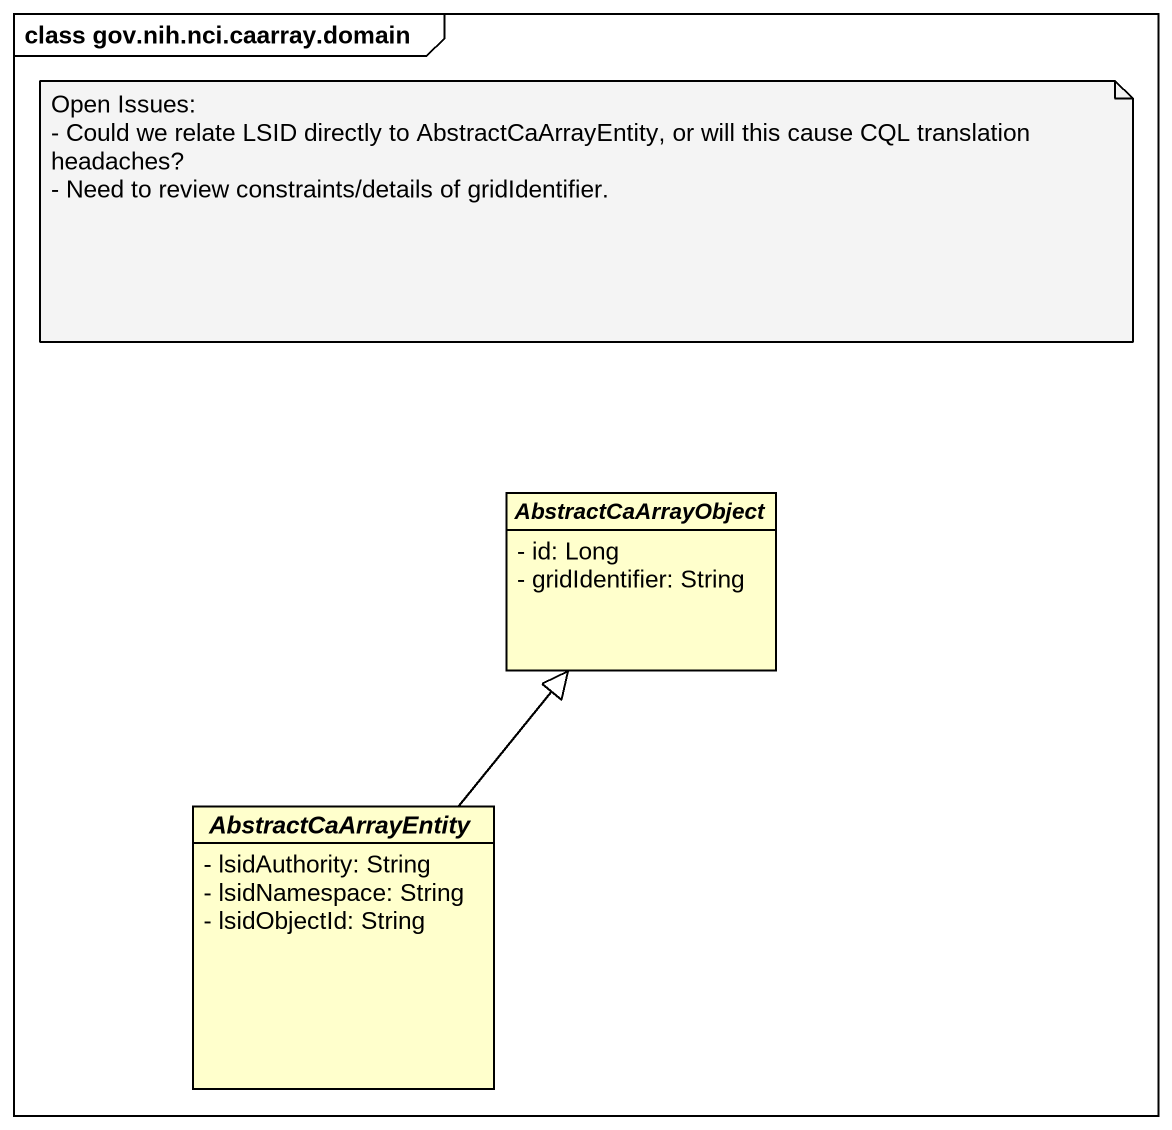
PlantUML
@startuml
mainframe class gov.nih.nci.caarray.domain
hide circle
hide empty members
skinparam classAttributeIconSize 0
abstract class AbstractCaArrayObject {
  - id: Long
  - gridIdentifier: String
}
abstract class AbstractCaArrayEntity {
  - lsidAuthority: String
  - lsidNamespace: String
  - lsidObjectId: String
}
AbstractCaArrayEntity -up-|> AbstractCaArrayObject
note as N1
  Open Issues:
  - Could we relate LSID directly to AbstractCaArrayEntity, or will this cause CQL translation headaches?
  - Need to review constraints/details of gridIdentifier.
end note
@enduml
